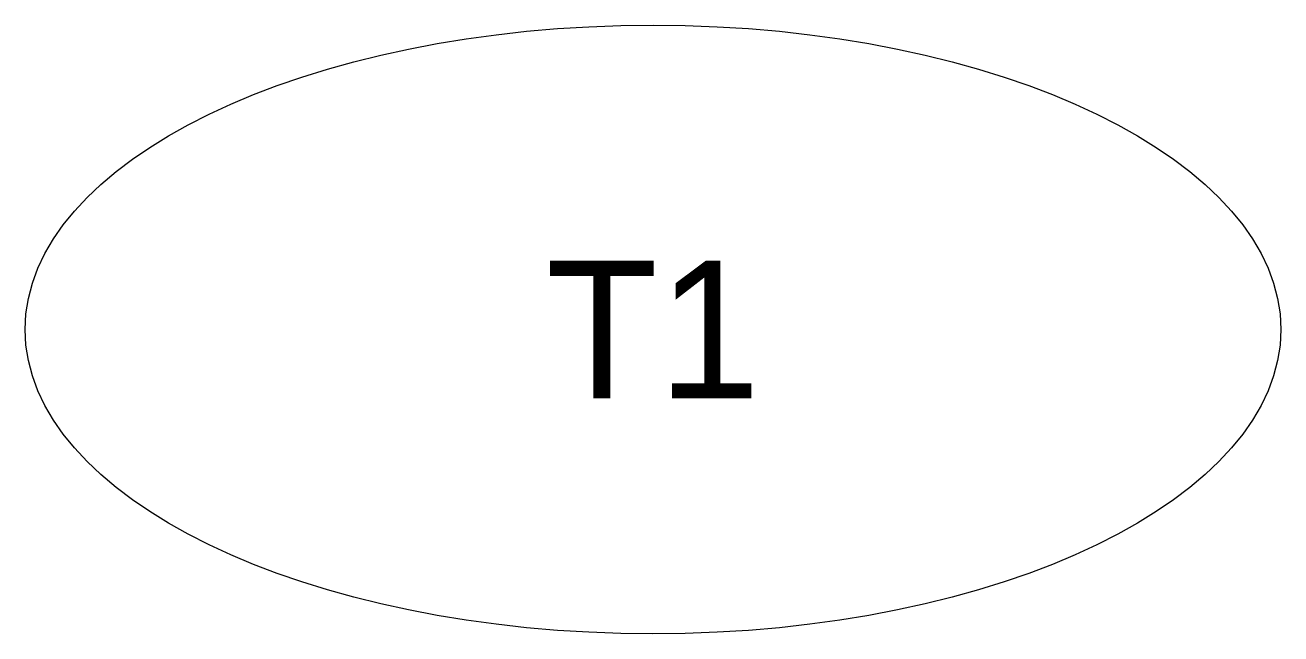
# Model space of a CAD drawing. Extents: x -4.57 to 4.57, y -2.22 to 2.22.
import ezdxf
from ezdxf.enums import TextEntityAlignment as Align

# ---------------------------------------------------------------- set-up
doc = ezdxf.new("R2010")
doc.units = 0
doc.header["$LTSCALE"] = 10
doc.header["$MEASUREMENT"] = 0
doc.layers.add('~-L18', color=7, linetype='Continuous')

msp = doc.modelspace()

# ---------------------------------------------------------------- linework, layer by layer
at = {"layer": '~-L18'}
msp.add_ellipse((0, 0), major_axis=(4.5684, 0), ratio=0.48511, dxfattribs=at)

# ---------------------------------------------------------------- texts
msp.add_attdef('T1', text='B1', height=1).set_placement((0, 0), align=Align.MIDDLE_CENTER)

doc.saveas('drawing.dxf')
